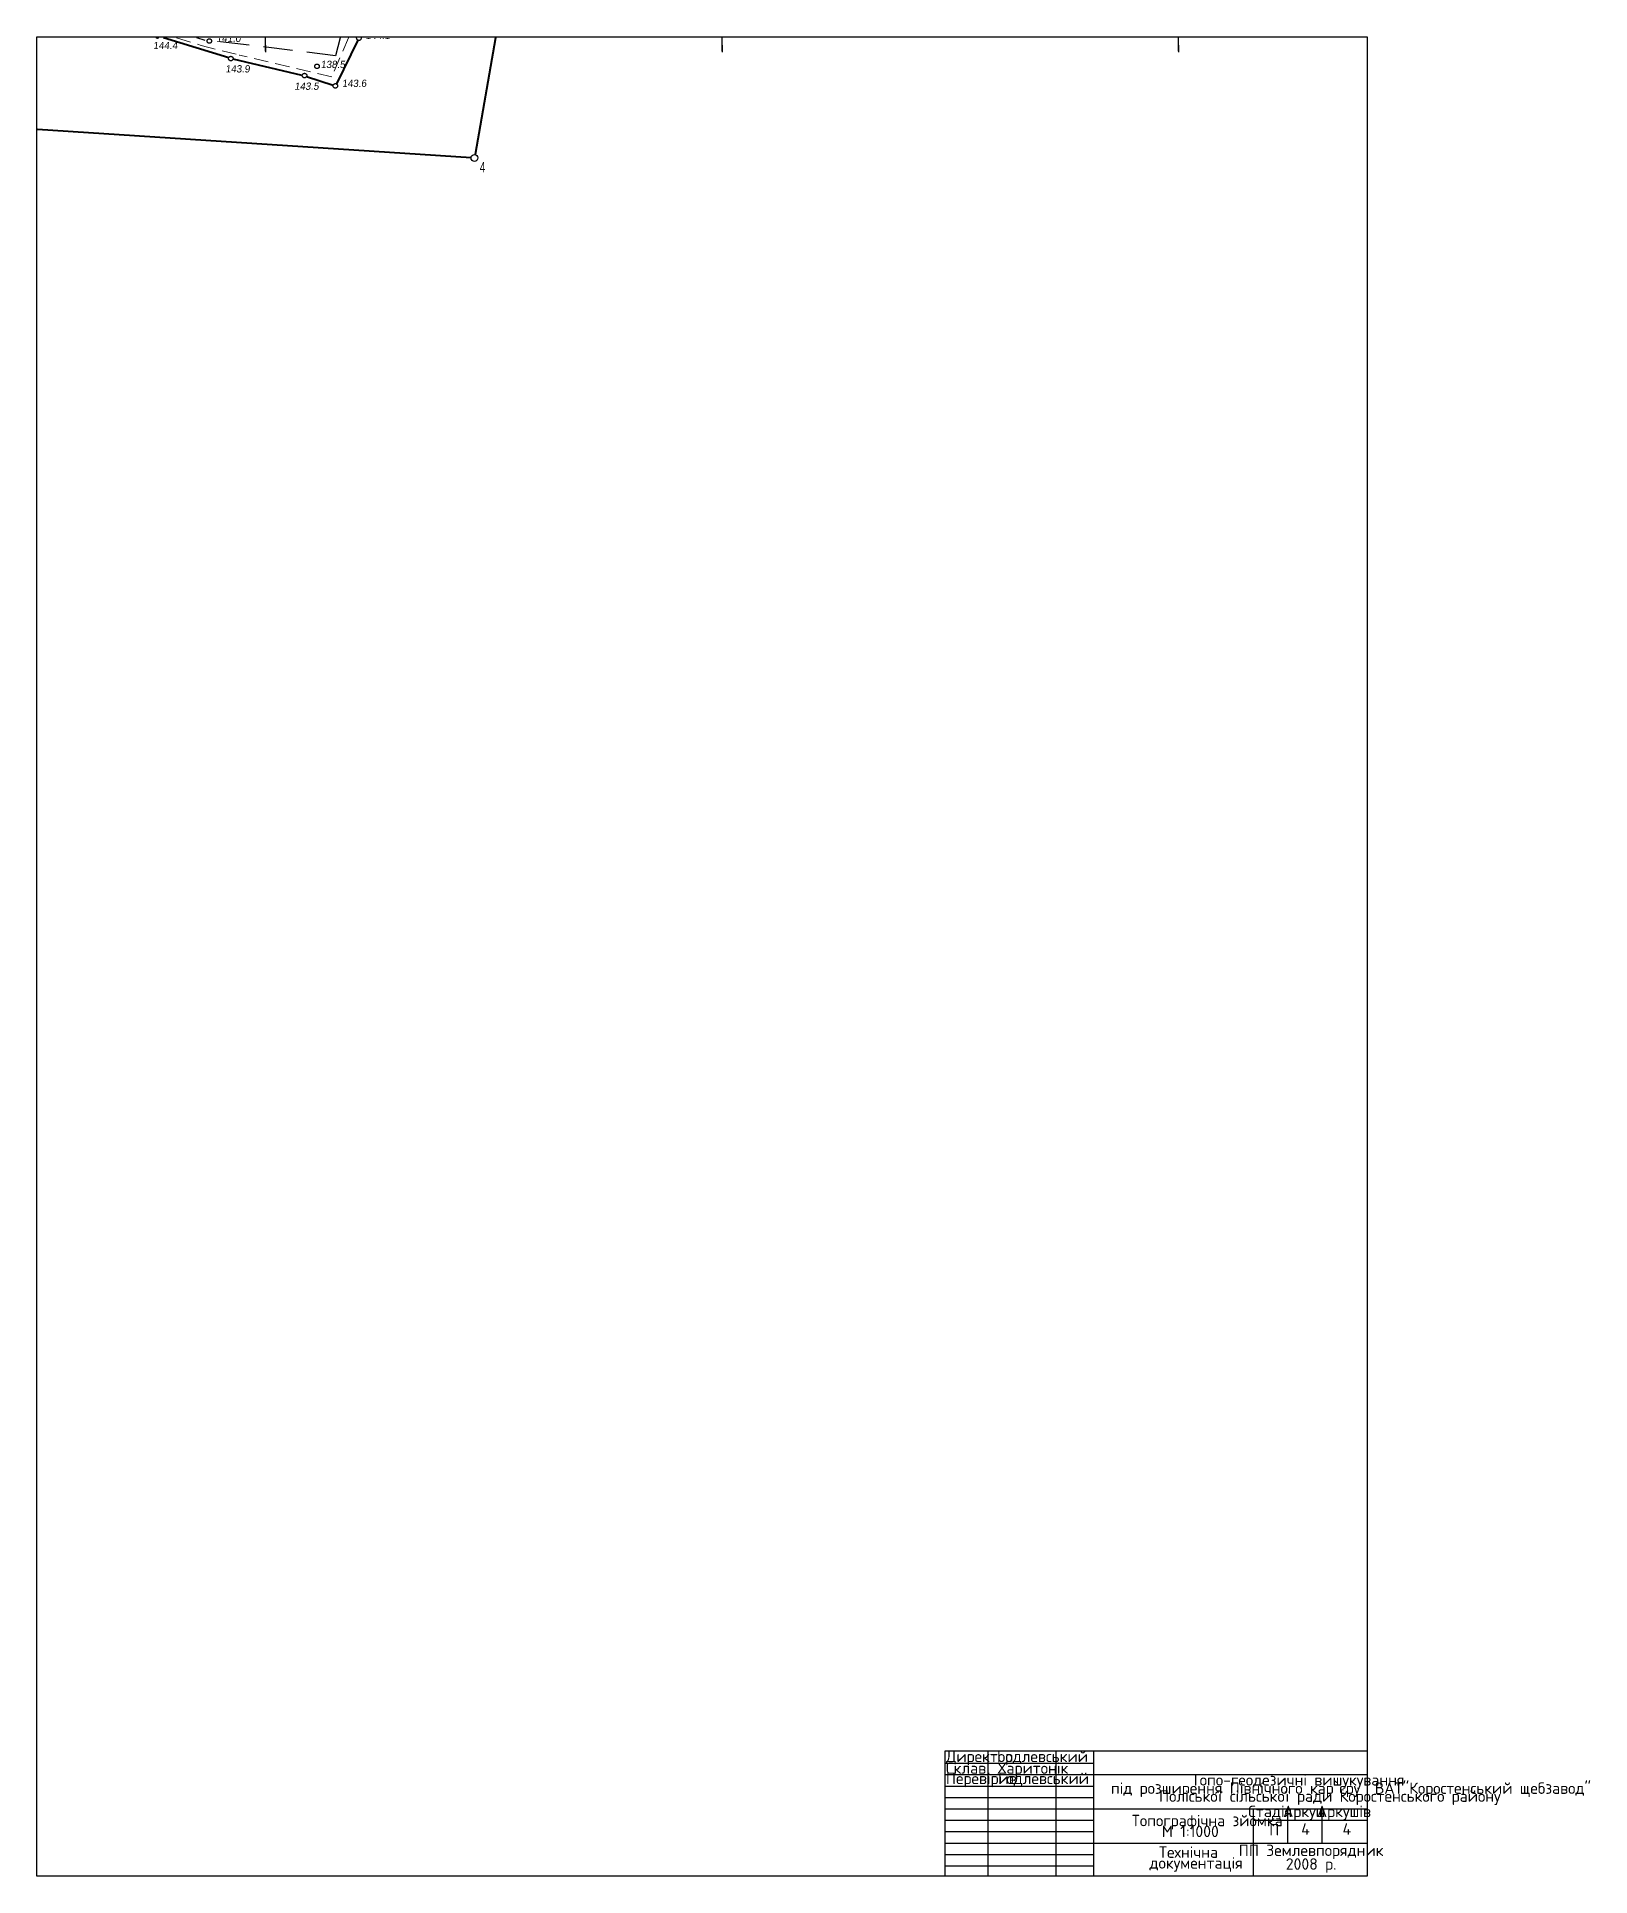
# Paper-space layout 'Layout3' of a CAD drawing. Header units: millimetres. Extents: x 0 to 681, y 1 to 807.
# The model-space entities are those that its viewports show. They can reach past a viewport. Long polylines and large blocks are cut down to what shows.
import ezdxf
from ezdxf.enums import TextEntityAlignment as Align

# ---------------------------------------------------------------- set-up
doc = ezdxf.new("R2010")
doc.units = ezdxf.units.MM
doc.header["$LTSCALE"] = 2
doc.linetypes.add('DASHED2', pattern=[9.525, 6.35, -3.175])
doc.linetypes.add('HIDDEN2', pattern=[4.7625, 3.175, -1.5875])
doc.layers.add('Layer1', color=7, linetype='Continuous', plot=False)
doc.layers.add('вр.бровка', color=7, linetype='Continuous', lineweight=40)
doc.layers.add('н.бровка', color=7, linetype='HIDDEN2', lineweight=20)
for name, color, linetype in [('ВЫСОТЫ', 7, 'Continuous'), ('Гран1', 7, 'Continuous'), ('Гірничий відвід', 7, 'Continuous'), ('ИМЕНА', 7, 'Continuous'), ('кресты', 7, 'Continuous'), ('нвскр.бровка', 7, 'Continuous'), ('ОБОчина', 7, 'Continuous'), ('ПИКЕТЫ', 7, 'Continuous'), ('РЕЛЬЕФ', 7, 'Continuous')]:
    doc.layers.add(name, color=color, linetype=linetype)
doc.layers.get('Layer1').freeze()
doc.styles.add('Bodex1', font='isocpeur.ttf', dxfattribs={"height": 1.9})
doc.styles.add('grad', font='grad.shx')
doc.styles.add('universw', font='universw.shx', dxfattribs={"oblique": 10})

msp = doc.modelspace()

# ---------------------------------------------------------------- linework, layer by layer
at = {"color": 2, "linetype": 'HIDDEN2'}
msp.add_lwpolyline([(3233602.38, 5635231.02), (3233766.67, 5635200.86), (3233779.21, 5635204.66), (3233787.47, 5635209.71), (3233795.15, 5635216.02), (3233804.27, 5635226.09), (3233869.01, 5635336.62), (3233896.09, 5635420.27), (3233922.34, 5635666.6), (3233987.11, 5635841.69), (3233945.43, 5636045.67), (3233869.24, 5636201.06), (3233677.16, 5636164.93), (3233523.85, 5636171.21), (3233479.3, 5636035.14), (3233471.27, 5635904.96), (3233461.69, 5635783.25), (3233459.87, 5635761.66)], dxfattribs=at)
at = {"layer": 'вр.бровка', "color": 7, "linetype": 'Continuous', "lineweight": 40}
for p, q in [((3233846.38, 5635217.02), (3233841.11, 5635200.68)), ((3233751.7, 5635201.08), (3233725.26, 5635212.33)), ((3233783.83, 5635191.12), (3233753.55, 5635200.4)), ((3233840.39, 5635198.86), (3233831.01, 5635179.73)), ((3233816.07, 5635183.34), (3233785.73, 5635190.6)), ((3233829.61, 5635179.01), (3233817.9, 5635182.84))]:
    msp.add_line(p, q, dxfattribs=at)
at = {"layer": 'Гірничий відвід', "color": 7, "linetype": 'Continuous', "lineweight": 40}
for points in [[(3233939.18, 5635419.21), (3233891.78, 5635148.74)], [(3233890.01, 5635147.35), (3233673, 5635161.56)]]:
    msp.add_lwpolyline(points, dxfattribs=at)
at = {"layer": 'кресты'}
for p, q in [((3233800, 5635200.32), (3233800, 5635206.33)), ((3234000, 5635200.32), (3234000, 5635206.33)), ((3234200, 5635200.32), (3234200, 5635206.33)), ((3233800, 5635200), (3233793.99, 5635200)), ((3233806.01, 5635200), (3233800, 5635200)), ((3233800, 5635193.99), (3233800, 5635200)), ((3234000, 5635200), (3233993.99, 5635200)), ((3234006.01, 5635200), (3234000, 5635200)), ((3234000, 5635193.99), (3234000, 5635200)), ((3234200, 5635200), (3234193.99, 5635200)), ((3234206.01, 5635200), (3234200, 5635200)), ((3234200, 5635193.99), (3234200, 5635200))]:
    msp.add_line(p, q, dxfattribs=at)
at = {"layer": 'кресты', "linetype": 'Continuous'}
for p, q in [((3233797, 5635200), (3233803, 5635200)), ((3233800, 5635197), (3233800, 5635203))]:
    msp.add_line(p, q, dxfattribs=at)
at = {"layer": 'кресты', "color": 7, "linetype": 'Continuous'}
for p, q in [((3233797, 5635200), (3233803, 5635200)), ((3233797, 5635200), (3233800, 5635200)), ((3233800, 5635197), (3233800, 5635203)), ((3233800, 5635203), (3233800, 5635200)), ((3233803.33, 5635200), (3233806.33, 5635200)), ((3233997, 5635200), (3234003, 5635200)), ((3233997, 5635200), (3234003, 5635200)), ((3233997, 5635200), (3234000, 5635200)), ((3234000, 5635197), (3234000, 5635203)), ((3234000, 5635197), (3234000, 5635203)), ((3234000, 5635203), (3234000, 5635200)), ((3234003.33, 5635200), (3234006.33, 5635200)), ((3234197, 5635200), (3234203, 5635200)), ((3234197, 5635200), (3234203, 5635200)), ((3234197, 5635200), (3234200, 5635200)), ((3234200, 5635197), (3234200, 5635203)), ((3234200, 5635197), (3234200, 5635203)), ((3234200, 5635203), (3234200, 5635200)), ((3234203.33, 5635200), (3234206.33, 5635200)), ((3233800, 5635196.67), (3233800, 5635193.67)), ((3234000, 5635196.67), (3234000, 5635193.67)), ((3234200, 5635196.67), (3234200, 5635193.67))]:
    msp.add_line(p, q, dxfattribs=at)
at = {"layer": 'н.бровка', "color": 7, "linetype": 'HIDDEN2', "lineweight": 20}
for points in [[(3233724.74, 5635214.86), (3233752.96, 5635202.39), (3233771.73, 5635196.54), (3233788.63, 5635192.3)], [(3233836.45, 5635208.67), (3233836.39, 5635199.96), (3233828.96, 5635182.73), (3233788.51, 5635192.29), (3233788.38, 5635192.36)]]:
    msp.add_lwpolyline(points, dxfattribs=at)
at = {"layer": 'нвскр.бровка', "color": 7}
msp.add_circle((3233891.52, 5635147.25), 1.51, dxfattribs=at)
at = {"layer": 'ОБОчина', "color": 7, "linetype": 'DASHED2'}
for points in [[(3233855.46, 5635299.21), (3233847.28, 5635263.97), (3233835.46, 5635210.94), (3233830.66, 5635192.04), (3233777.68, 5635198.51)], [(3233773.45, 5635198.73), (3233753.89, 5635204.89), (3233724.86, 5635215.71)]]:
    msp.add_lwpolyline(points, dxfattribs=at)
at = {"layer": 'ПИКЕТЫ', "linetype": 'HIDDEN2'}
for centre in [(3233752.59, 5635200.65), (3233775.34, 5635198.49), (3233840.87, 5635199.73), (3233784.76, 5635190.8), (3233817.06, 5635183.36), (3233822.53, 5635187.43), (3233830.58, 5635178.84)]:
    msp.add_circle(centre, 0.989, dxfattribs=at)

# ---------------------------------------------------------------- texts
at = {"layer": 'ВЫСОТЫ', "style": 'universw', "oblique": 6}
for tag, p in [('141.0', (3233778.42, 5635198.08, 141.02)), ('144.1', (3233843.8, 5635199.32, 144.1)), ('144.4', (3233750.72, 5635194.93, 144.44)), ('143.9', (3233782.41, 5635184.71, 143.9)), ('138.5', (3233824.17, 5635186.65, 138.53)), ('143.6', (3233833.52, 5635178.36, 143.64))]:
    msp.add_attdef(tag, p, '', height=3.2, dxfattribs=at)
at = {"layer": 'ВЫСОТЫ', "style": 'universw', "oblique": 10}
for tag, p in [('138.2', (3233816.6, 5635202.94, 138.15)), ('143.5', (3233817.91, 5635177.11, 143.46))]:
    msp.add_attdef(tag, text='', height=3.2, dxfattribs=at).set_placement(p, align=Align.CENTER)
at = {"layer": 'ИМЕНА', "color": 0, "style": 'grad', "width": 0.7}
msp.add_attdef('4', text='', height=4.5, dxfattribs=at).set_placement((3233896.21, 5635140.93), align=Align.RIGHT)

psp = doc.layouts.new('Layout3')

# ---------------------------------------------------------------- linework, layer by layer
at = {"layer": 'Гран1', "color": 7}
psp.add_lwpolyline([(398.18, 55.87), (583.18, 55.87), (583.18, 0.87), (398.18, 0.87)], close=True, dxfattribs=at)
for points in [[(398.18, 50.39), (463.18, 50.39)], [(416.86, 55.39), (416.86, 0.88)], [(446.73, 55.39), (446.73, 0.9)], [(463.18, 55.39), (463.18, 0.88)], [(398.18, 45.39), (463.18, 45.39)], [(398.18, 40.39), (463.18, 40.39)], [(463.18, 45.39), (583.18, 45.39)], [(398.18, 35.39), (463.18, 35.39)], [(398.18, 30.39), (463.18, 30.39)], [(398.18, 25.39), (463.18, 25.39)], [(463.18, 30.39), (583.18, 30.39)], [(533.18, 30.39), (533.18, 0.88)], [(533.18, 25.39), (583.18, 25.39)], [(548.18, 30.39), (548.18, 15.39)], [(563.18, 30.39), (563.18, 15.39)], [(398.18, 20.39), (463.18, 20.39)], [(398.18, 15.39), (463.18, 15.39)], [(398.18, 10.39), (463.18, 10.39)], [(463.18, 15.39), (583.18, 15.39)], [(398.18, 5.39), (463.18, 5.39)]]:
    psp.add_lwpolyline(points, dxfattribs=at)
at = {"layer": 'РЕЛЬЕФ', "color": 7, "linetype": 'Continuous'}
psp.add_lwpolyline([(583.18, 0.87), (0.22, 0.87), (0.22, 806.81), (583.18, 806.81)], close=True, dxfattribs=at)

# ---------------------------------------------------------------- texts
at = {"layer": 'Гран1', "color": 7, "style": 'Bodex1'}
for s, p in [('Директор', (398.61, 50.87)), ('Склав', (398.55, 45.74)), ('Харитонік', (421.2, 45.74)), ('Годлевський', (420.86, 50.87)), ('Перевірив', (398.55, 41.22)), ('Годлевський', (421.31, 41.22)), ('під розширення Північного кар`єру  ВАТ"Коростенський щебзавод"', (470.8, 36.93)), ('Топо-геодезичні вишукування', (506.2, 40.57)), ('Поліської сільської ради Коростенського району', (491.91, 33.45)), ('Топографічна зйомка', (479.97, 22.75)), (' М 1:1000', (489.92, 18.01)), ('П', (540.2, 18.75)), ('4', (554.21, 19.02)), ('4', (572.33, 19.02)), ('документація', (487.73, 4.17)), ('Технічна', (491.89, 8.91))]:
    psp.add_text(s, height=5, dxfattribs=at).set_placement(p)
for s, p in [('Стадія', (540.62, 26.76)), ('Аркуш', (555.58, 26.76)), ('Аркушів', (572.94, 26.76)), ('ПП Землевпорядник', (558.55, 9.72)), ('2008 р.', (558.55, 3.71))]:
    psp.add_text(s, height=5, dxfattribs=at).set_placement(p, align=Align.CENTER)

# ---------------------------------------------------------------- viewports
at = {"layer": 'Layer1', "color": 7, "linetype": 'Continuous'}
psp.add_viewport(center=(291.61, 456.4), size=(582.29, 699.879), view_center_point=(3233991.14, 5634849.94), view_height=699.879, dxfattribs=at)

doc.saveas('drawing.dxf')
